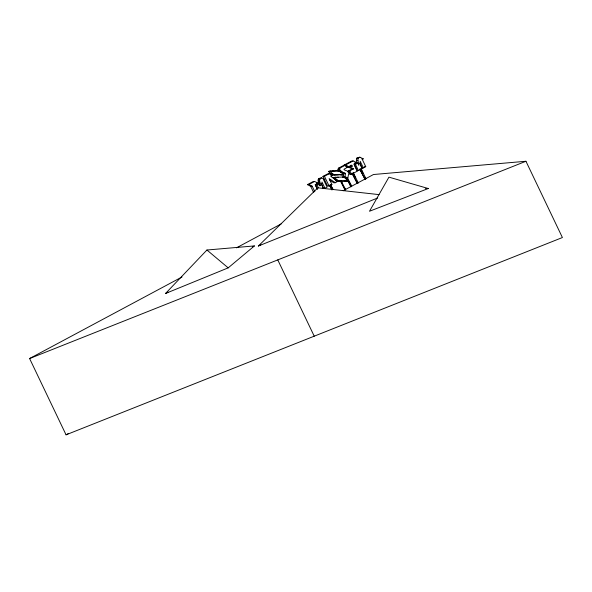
<?xml version="1.0" encoding="UTF-8"?>
<svg xmlns="http://www.w3.org/2000/svg" width="592" height="592" viewBox="0 0 592 592"><rect width="100%" height="100%" fill="white"/><g stroke="black" fill="none" stroke-linecap="round" stroke-linejoin="round"><path stroke-width="0.89" d="M357.043 163.71L356.428 160.454L356.673 158.197L359.825 157.183L363.236 158.826L362.341 159.529L365.745 166.648L363.377 167.913L361.882 168.047L359.514 163.089M357.82 163.066L355.452 164.332L353.957 164.465L356.325 163.192L357.82 163.066L358.841 165.205L357.916 160.321L358.167 158.064L359.825 157.183M318.481 183.786L318.289 179.295L320.154 178.022L321.641 177.889L324.786 179.487L323.728 180.049L327.11 187.124L324.971 188.263L323.484 188.397L321.227 183.683M317.282 188.841L315.462 185.022L316.957 184.896L319.088 183.757L320.057 185.792L320.531 185.533L319.554 180.56L320.102 178.717L321.641 177.889M343.404 176.927L343.841 173.352L340.252 171.85L337.995 169.482L338.491 168.165L343.227 165.634L344.722 165.501L347.896 167.011L343.989 169.253L344.292 169.889L349.154 171.724L347.822 177.8L346.327 177.926L344.137 177.178M342.761 177.348L342.287 177.089L344.899 176.801L345.521 173.604L341.739 171.724L339.482 169.349L339.986 168.039L344.722 165.501M338.735 169.416L338.454 170.814L328.612 171.391C331.328 176.386 336.929 174.929 341.562 174.529L342.946 174.892L342.339 173.619L339.201 170.748L329.596 171.214M339.164 170.304L338.927 171.073L340.659 170.844M339.127 171.058L338.935 169.393L338.654 170.799L339.201 170.748M165.553 293.469L206.934 250.016L254.397 245.924L228.186 267.865L165.553 293.469L167.995 292.159M377.711 197.972L258.356 246.02L317.882 187.812L379.058 194.62M335.39 182.706L337.669 181.367L330.832 176.357L332.371 175.535L329.174 173.737L327.679 173.863L322.943 176.401L327.576 186.095L329.071 185.969L331.912 184.445L329.122 178.599L335.39 182.706L333.895 182.839L329.714 180.101M350.22 167.188L352.233 166.108L351.744 165.094L348.784 166.678L347.289 166.803L344.048 165.124L351.626 161.061L353.121 160.935L356.428 162.474L354.068 163.784L357.531 171.029L351.493 174.263L349.998 174.388L348.355 170.962L352.151 168.927L353.639 168.801L350.22 167.188L348.725 167.314L352.151 168.927M314.811 191.712L312.169 186.177L310.674 186.31L307.426 184.63L313.109 181.589L314.604 181.455L318 183.135L315.159 184.652L317.408 189.359M307.426 184.63L308.913 184.497L314.604 181.455M322.943 176.401L324.438 176.268L329.174 173.737M344.048 165.124L345.536 164.99L353.121 160.935M315.462 185.022L317.593 183.883L319.976 183.661M348.725 167.314L352.233 166.108M348.355 170.962L349.85 170.829L353.639 168.801M349.998 174.388L351.507 173.582M353.365 172.783L358.249 182.854L357.302 183.357L352.077 173.293L357.302 183.357M354.327 165.242L356.932 170.688L358.426 170.563L362.223 168.535L360.21 163.577L360.217 161.305L363.377 167.913M343.131 190.765L373.493 174.514L525.948 161.261L562.4 237.54L66.052 434.817L29.6 358.537L181.988 276.989M236.46 247.841L281.111 223.946M333.185 177.6L335.664 177.297L333.185 177.6L336.722 180.856L340.444 181.063L345.084 189.899L345.632 189.603L341.125 181.034L342.243 183.379M346.327 177.926L350.96 186.754L351.67 186.369L347.393 177.43M365.005 179.235L359.781 169.171L365.005 179.235L365.952 178.732L361.127 168.631M252.769 246.797L254.397 245.924M258.356 246.02L260.806 244.711M66.052 434.817L68.502 433.514M29.6 358.537L525.948 161.261M428.275 188.522L369.489 211.255L388.937 177.149L428.275 188.522L425.544 188.552M328.612 171.391L331.091 171.088M356.673 158.197L358.167 158.064M361.742 158.959L363.236 158.826M356.428 160.454L357.916 160.321M354.934 162.608L356.428 162.474M346.401 167.136L347.896 167.011M338.491 168.165L339.986 168.039M338.187 168.957L339.682 168.824M364.25 166.774L365.745 166.648M337.995 169.482L339.482 169.349M338.417 170.37L339.912 170.237M332.253 171.103L333.747 170.977M362.223 168.535L360.728 168.661L362.955 173.323M329.189 171.983L330.684 171.858M340.252 171.85L341.739 171.724M341.34 172.39L342.835 172.265M347.659 171.858L349.154 171.724M330.928 173.767L332.415 173.641L334.517 174.862L341.562 174.529M342.553 172.997L344.048 172.871M343.841 173.352L345.336 173.227M332.142 174.647L333.636 174.522M353.424 172.753L352.965 172.812L355.252 177.445M344.026 173.737L345.521 173.604M333.022 174.988L334.517 174.862M330.876 175.661L332.371 175.535M340.067 174.662L342.302 174.862M342.946 174.892L340.807 174.988M318.614 178.843L320.102 178.717M336.833 177.311L338.328 177.186M318.289 179.295L319.784 179.161M333.762 178.192L335.257 178.066M318.178 179.99L319.665 179.864M323.291 179.62L324.786 179.487M318.059 180.693L319.554 180.56M335.501 179.975L336.996 179.85L339.09 181.071L347.519 181.1L346.912 179.827L343.782 176.956L334.177 177.422M318.193 181.677L319.687 181.544M336.722 180.856L338.217 180.73M318.348 182.802L319.835 182.676M337.603 181.196L339.09 181.071M365.952 178.732L364.813 177.208M336.175 181.5L337.669 181.367M340.444 181.063L346.142 180.745M316.505 183.268L318 183.135M344.648 180.871L346.882 181.071M347.519 181.1L345.388 181.196M330.425 184.578L331.912 184.445M319.036 185.666L320.531 185.533M333.163 189.447L330.536 184.815L332.763 189.477M358.249 182.854L357.109 181.33M351.67 186.369L348.94 181.529M345.632 189.603L344.115 187.294M344.899 176.801L347.822 177.8M308.913 184.497L312.169 186.177M345.536 164.99L348.784 166.678M337.706 170.881L338.187 171.14M206.934 250.016L228.186 267.865M330.099 171.266L332.415 173.641M334.68 177.474L336.996 179.85M355.452 164.332L358.426 170.563M350.257 165.22L350.738 166.241M349.85 170.829L351.493 174.263M346.727 177.896L350.96 186.754M340.844 181.034L345.084 189.899M332.156 189.825L329.478 185.081L331.757 189.854M324.438 176.268L329.071 185.969M324.971 188.263L321.974 181.988L321.804 184.726L323.21 188.33M316.957 184.896L318.415 187.945M310.674 186.31L313.701 192.637M277.774 259.895L314.226 336.182"/></g></svg>
